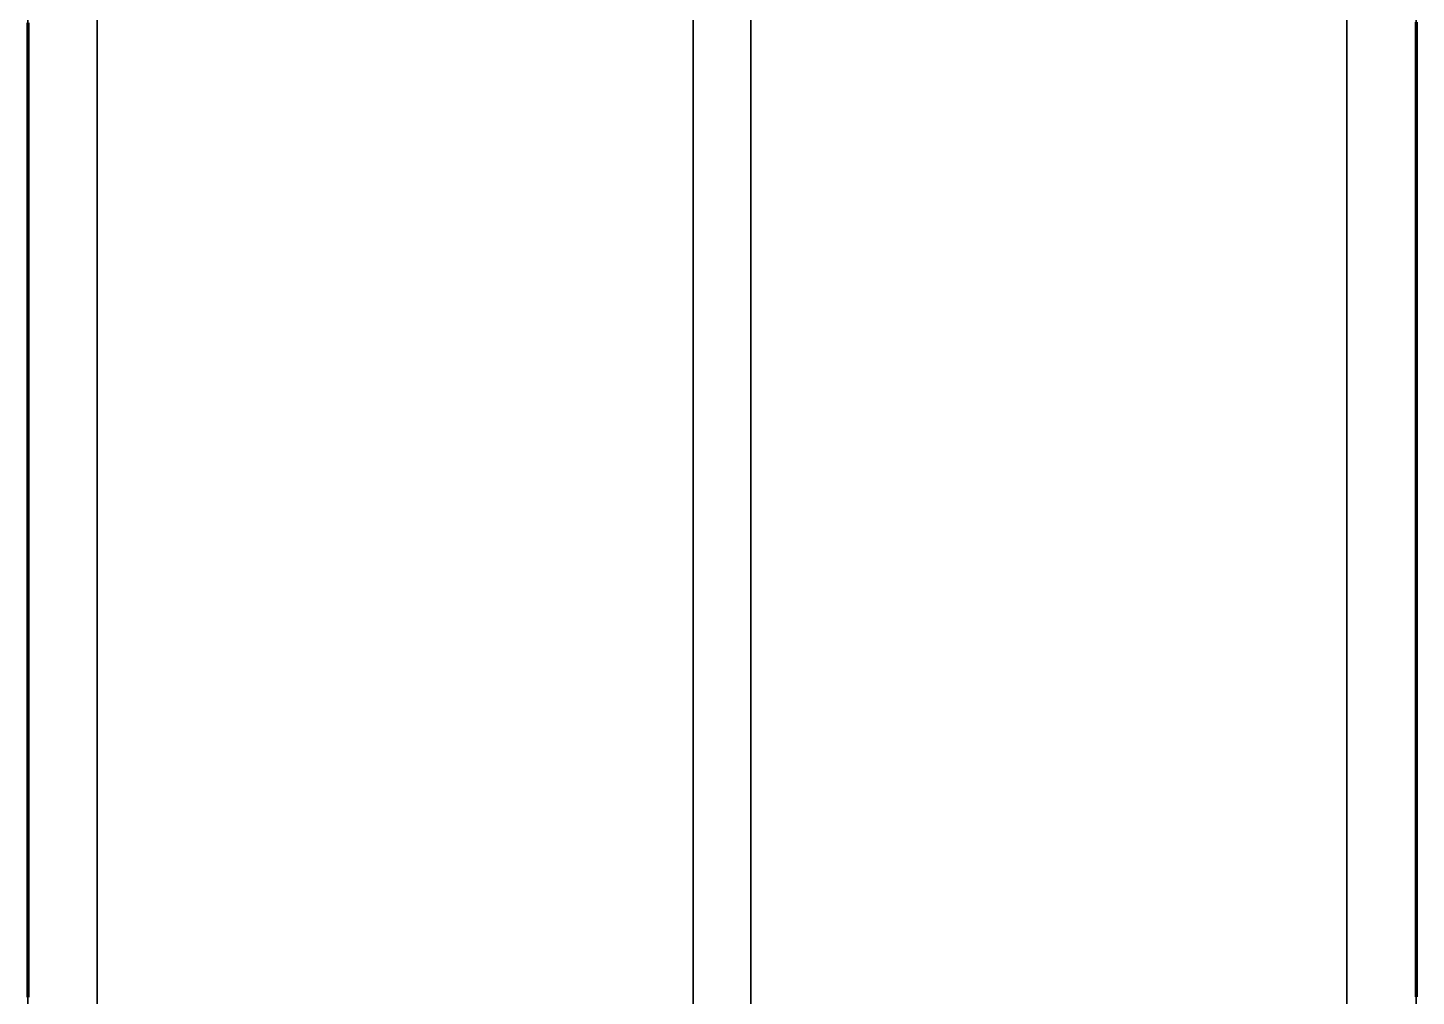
# Model space of a CAD drawing. Header units: millimetres. Extents: x 0 to 2382, y 0 to 420.
# Drawn here: x 181.6 to 187.6, y 128.52 to 132.7 of the extents above; entities that cross this region are included whole.
import ezdxf

# ---------------------------------------------------------------- set-up
doc = ezdxf.new("R2010")
doc.units = ezdxf.units.MM
doc.linetypes.add('IRAM-E-TRAZOS', pattern=[5, 4, -1])
doc.layers.add('01-VISIBLE', color=7, linetype='CONTINUOUS', lineweight=70)
doc.layers.add('02-OCULTA', color=4, linetype='IRAM-E-TRAZOS', lineweight=35)

msp = doc.modelspace()

# ---------------------------------------------------------------- linework, layer by layer
at = {"layer": '01-VISIBLE'}
for points in [[(181.6, 132.7226), (181.6, 132.6725), (181.6, 132.6223), (181.6, 132.5722), (181.6, 132.5221), (181.6, 132.472), (181.6, 132.4218), (181.6, 132.3717), (181.6, 132.3216), (181.6, 132.2714), (181.6, 132.2213), (181.6, 132.1712), (181.6, 132.121), (181.6, 132.0709), (181.6, 132.0208), (181.6, 131.9707), (181.6, 131.9205), (181.6, 131.8704), (181.6, 131.8203), (181.6, 131.7701), (181.6, 131.72), (181.6, 131.6699), (181.6, 131.6197), (181.6, 131.5696), (181.6, 131.5195), (181.6, 131.4694), (181.6, 131.4192), (181.6, 131.3691), (181.6, 131.319), (181.6, 131.2688), (181.6, 131.2187), (181.6, 131.1686), (181.6, 131.1184), (181.6, 131.0683), (181.6, 131.0182), (181.6, 130.9681), (181.6, 130.9179), (181.6, 130.8678), (181.6, 130.8177), (181.6, 130.7675), (181.6, 130.7174), (181.6, 130.6673), (181.6, 130.6171), (181.6, 130.567), (181.6, 130.5169), (181.6, 130.4668), (181.6, 130.4166), (181.6, 130.3665), (181.6, 130.3164), (181.6, 130.2662), (181.6, 130.2161), (181.6, 130.166), (181.6, 130.1158), (181.6, 130.0657), (181.6, 130.0156), (181.6, 129.9655), (181.6, 129.9153), (181.6, 129.8652), (181.6, 129.8151), (181.6, 129.7649), (181.6, 129.7148), (181.6, 129.6647), (181.6, 129.6145), (181.6, 129.5644), (181.6, 129.5143), (181.6, 129.4642), (181.6, 129.414), (181.6, 129.3639), (181.6, 129.3138), (181.6, 129.2636), (181.6, 129.2135), (181.6, 129.1634), (181.6, 129.1132), (181.6, 129.0631), (181.6, 129.013), (181.6, 128.9629), (181.6, 128.9127), (181.6, 128.8626), (181.6, 128.8125), (181.6, 128.7623), (181.6, 128.7122), (181.6, 128.6621), (181.6, 128.6119), (181.6, 128.5618), (181.6, 128.5117)], [(187.6, 132.7249), (187.6, 132.6748), (187.6, 132.6246), (187.6, 132.5745), (187.6, 132.5244), (187.6, 132.4742), (187.6, 132.4241), (187.6, 132.3739), (187.6, 132.3238), (187.6, 132.2736), (187.6, 132.2235), (187.6, 132.1734), (187.6, 132.1232), (187.6, 132.0731), (187.6, 132.0229), (187.6, 131.9728), (187.6, 131.9226), (187.6, 131.8725), (187.6, 131.8223), (187.6, 131.7722), (187.6, 131.7221), (187.6, 131.6719), (187.6, 131.6218), (187.6, 131.5716), (187.6, 131.5215), (187.6, 131.4713), (187.6, 131.4212), (187.6, 131.3711), (187.6, 131.3209), (187.6, 131.2708), (187.6, 131.2206), (187.6, 131.1705), (187.6, 131.1203), (187.6, 131.0702), (187.6, 131.0201), (187.6, 130.9699), (187.6, 130.9198), (187.6, 130.8696), (187.6, 130.8195), (187.6, 130.7693), (187.6, 130.7192), (187.6, 130.6691), (187.6, 130.6189), (187.6, 130.5688), (187.6, 130.5186), (187.6, 130.4685), (187.6, 130.4183), (187.6, 130.3682), (187.6, 130.3181), (187.6, 130.2679), (187.6, 130.2178), (187.6, 130.1676), (187.6, 130.1175), (187.6, 130.0673), (187.6, 130.0172), (187.6, 129.967), (187.6, 129.9169), (187.6, 129.8668), (187.6, 129.8166), (187.6, 129.7665), (187.6, 129.7163), (187.6, 129.6662), (187.6, 129.616), (187.6, 129.5659), (187.6, 129.5158), (187.6, 129.4656), (187.6, 129.4155), (187.6, 129.3653), (187.6, 129.3152), (187.6, 129.265), (187.6, 129.2149), (187.6, 129.1648), (187.6, 129.1146), (187.6, 129.0645), (187.6, 129.0143), (187.6, 128.9642), (187.6, 128.914), (187.6, 128.8639), (187.6, 128.8138), (187.6, 128.7636), (187.6, 128.7135), (187.6, 128.6633), (187.6, 128.6132), (187.6, 128.563), (187.6, 128.5129)]]:
    msp.add_lwpolyline(points, dxfattribs=at)
at = {"layer": '02-OCULTA'}
for points in [[(181.6, 128.473), (181.6, 128.536), (181.6, 128.599), (181.6, 128.662), (181.6, 128.725), (181.6, 128.788), (181.6, 128.851), (181.6, 128.914), (181.6, 128.977), (181.6, 129.04), (181.6, 129.103), (181.6, 129.166), (181.6, 129.229), (181.6, 129.292), (181.6, 129.355), (181.6, 129.418), (181.6, 129.481), (181.6, 129.544), (181.6, 129.607), (181.6, 129.67), (181.6, 129.733), (181.6, 129.796), (181.6, 129.859), (181.6, 129.922), (181.6, 129.985), (181.6, 130.048), (181.6, 130.111), (181.6, 130.174), (181.6, 130.237), (181.6, 130.3), (181.6, 130.363), (181.6, 130.426), (181.6, 130.489), (181.6, 130.552), (181.6, 130.615), (181.6, 130.678), (181.6, 130.741), (181.6, 130.804), (181.6, 130.867), (181.6, 130.93), (181.6, 130.993), (181.6, 131.056), (181.6, 131.119), (181.6, 131.182), (181.6, 131.245), (181.6, 131.308), (181.6, 131.371), (181.6, 131.434), (181.6, 131.497), (181.6, 131.56), (181.6, 131.623), (181.6, 131.686), (181.6, 131.749), (181.6, 131.812), (181.6, 131.875), (181.6, 131.938), (181.6, 132.001), (181.6, 132.064), (181.6, 132.127), (181.6, 132.19), (181.6, 132.253), (181.6, 132.316), (181.6, 132.379), (181.6, 132.442), (181.6, 132.505), (181.6, 132.568), (181.6, 132.631), (181.6, 132.694), (181.6, 132.757)], [(181.6, 128.4625), (181.6, 128.55), (181.6, 128.6375), (181.6, 128.725), (181.6, 128.8125), (181.6, 128.9), (181.6, 128.9875), (181.6, 129.075), (181.6, 129.1625), (181.6, 129.25), (181.6, 129.3375), (181.6, 129.425), (181.6, 129.5125), (181.6, 129.6), (181.6, 129.6875), (181.6, 129.775), (181.6, 129.8625), (181.6, 129.95), (181.6, 130.0375), (181.6, 130.125), (181.6, 130.2125), (181.6, 130.3), (181.6, 130.3875), (181.6, 130.475), (181.6, 130.5625), (181.6, 130.65), (181.6, 130.7375), (181.6, 130.825), (181.6, 130.9125), (181.6, 131), (181.6, 131.0875), (181.6, 131.175), (181.6, 131.2625), (181.6, 131.35), (181.6, 131.4375), (181.6, 131.525), (181.6, 131.6125), (181.6, 131.7), (181.6, 131.7875), (181.6, 131.875), (181.6, 131.9625), (181.6, 132.05), (181.6, 132.1375), (181.6, 132.225), (181.6, 132.3125), (181.6, 132.4), (181.6, 132.4875), (181.6, 132.575), (181.6, 132.6625), (181.6, 132.75)], [(181.6, 132.7347), (181.6, 132.6845), (181.6, 132.6343), (181.6, 132.5841), (181.6, 132.5339), (181.6, 132.4837), (181.6, 132.4335), (181.6, 132.3833), (181.6, 132.3331), (181.6, 132.2829), (181.6, 132.2327), (181.6, 132.1825), (181.6, 132.1323), (181.6, 132.0821), (181.6, 132.0319), (181.6, 131.9817), (181.6, 131.9315), (181.6, 131.8813), (181.6, 131.8311), (181.6, 131.7809), (181.6, 131.7307), (181.6, 131.6805), (181.6, 131.6303), (181.6, 131.5801), (181.6, 131.5299), (181.6, 131.4797), (181.6, 131.4295), (181.6, 131.3793), (181.6, 131.3291), (181.6, 131.2789), (181.6, 131.2287), (181.6, 131.1785), (181.6, 131.1283), (181.6, 131.0781), (181.6, 131.0279), (181.6, 130.9777), (181.6, 130.9275), (181.6, 130.8773), (181.6, 130.8271), (181.6, 130.7769), (181.6, 130.7267), (181.6, 130.6765), (181.6, 130.6263), (181.6, 130.5761), (181.6, 130.5259), (181.6, 130.4757), (181.6, 130.4255), (181.6, 130.3753), (181.6, 130.3251), (181.6, 130.2749), (181.6, 130.2247), (181.6, 130.1745), (181.6, 130.1243), (181.6, 130.0741), (181.6, 130.0239), (181.6, 129.9737), (181.6, 129.9235), (181.6, 129.8733), (181.6, 129.8231), (181.6, 129.7729), (181.6, 129.7227), (181.6, 129.6725), (181.6, 129.6223), (181.6, 129.5721), (181.6, 129.5219), (181.6, 129.4717), (181.6, 129.4215), (181.6, 129.3713), (181.6, 129.3211), (181.6, 129.2709), (181.6, 129.2207), (181.6, 129.1705), (181.6, 129.1203), (181.6, 129.0701), (181.6, 129.0199), (181.6, 128.9697), (181.6, 128.9195), (181.6, 128.8693), (181.6, 128.8191), (181.6, 128.7689), (181.6, 128.7187), (181.6, 128.6685), (181.6, 128.6183), (181.6, 128.5681), (181.6, 128.5179), (181.6, 128.4677)], [(181.9, 128.473), (181.9, 128.536), (181.9, 128.599), (181.9, 128.662), (181.9, 128.725), (181.9, 128.788), (181.9, 128.851), (181.9, 128.914), (181.9, 128.977), (181.9, 129.04), (181.9, 129.103), (181.9, 129.166), (181.9, 129.229), (181.9, 129.292), (181.9, 129.355), (181.9, 129.418), (181.9, 129.481), (181.9, 129.544), (181.9, 129.607), (181.9, 129.67), (181.9, 129.733), (181.9, 129.796), (181.9, 129.859), (181.9, 129.922), (181.9, 129.985), (181.9, 130.048), (181.9, 130.111), (181.9, 130.174), (181.9, 130.237), (181.9, 130.3), (181.9, 130.363), (181.9, 130.426), (181.9, 130.489), (181.9, 130.552), (181.9, 130.615), (181.9, 130.678), (181.9, 130.741), (181.9, 130.804), (181.9, 130.867), (181.9, 130.93), (181.9, 130.993), (181.9, 131.056), (181.9, 131.119), (181.9, 131.182), (181.9, 131.245), (181.9, 131.308), (181.9, 131.371), (181.9, 131.434), (181.9, 131.497), (181.9, 131.56), (181.9, 131.623), (181.9, 131.686), (181.9, 131.749), (181.9, 131.812), (181.9, 131.875), (181.9, 131.938), (181.9, 132.001), (181.9, 132.064), (181.9, 132.127), (181.9, 132.19), (181.9, 132.253), (181.9, 132.316), (181.9, 132.379), (181.9, 132.442), (181.9, 132.505), (181.9, 132.568), (181.9, 132.631), (181.9, 132.694), (181.9, 132.757)], [(181.9, 128.464), (181.9, 128.526), (181.9, 128.588), (181.9, 128.65), (181.9, 128.712), (181.9, 128.774), (181.9, 128.836), (181.9, 128.898), (181.9, 128.96), (181.9, 129.022), (181.9, 129.084), (181.9, 129.146), (181.9, 129.208), (181.9, 129.27), (181.9, 129.332), (181.9, 129.394), (181.9, 129.456), (181.9, 129.518), (181.9, 129.58), (181.9, 129.642), (181.9, 129.704), (181.9, 129.766), (181.9, 129.828), (181.9, 129.89), (181.9, 129.952), (181.9, 130.014), (181.9, 130.076), (181.9, 130.138), (181.9, 130.2), (181.9, 130.262), (181.9, 130.324), (181.9, 130.386), (181.9, 130.448), (181.9, 130.51), (181.9, 130.572), (181.9, 130.634), (181.9, 130.696), (181.9, 130.758), (181.9, 130.82), (181.9, 130.882), (181.9, 130.944), (181.9, 131.006), (181.9, 131.068), (181.9, 131.13), (181.9, 131.192), (181.9, 131.254), (181.9, 131.316), (181.9, 131.378), (181.9, 131.44), (181.9, 131.502), (181.9, 131.564), (181.9, 131.626), (181.9, 131.688), (181.9, 131.75), (181.9, 131.812), (181.9, 131.874), (181.9, 131.936), (181.9, 131.998), (181.9, 132.06), (181.9, 132.122), (181.9, 132.184), (181.9, 132.246), (181.9, 132.308), (181.9, 132.37), (181.9, 132.432), (181.9, 132.494), (181.9, 132.556), (181.9, 132.618), (181.9, 132.68), (181.9, 132.742)], [(181.9, 132.7352), (181.9, 132.685), (181.9, 132.6348), (181.9, 132.5846), (181.9, 132.5344), (181.9, 132.4842), (181.9, 132.434), (181.9, 132.3838), (181.9, 132.3336), (181.9, 132.2834), (181.9, 132.2332), (181.9, 132.183), (181.9, 132.1328), (181.9, 132.0826), (181.9, 132.0324), (181.9, 131.9822), (181.9, 131.932), (181.9, 131.8818), (181.9, 131.8316), (181.9, 131.7814), (181.9, 131.7312), (181.9, 131.681), (181.9, 131.6308), (181.9, 131.5806), (181.9, 131.5304), (181.9, 131.4802), (181.9, 131.43), (181.9, 131.3798), (181.9, 131.3296), (181.9, 131.2794), (181.9, 131.2291), (181.9, 131.1789), (181.9, 131.1287), (181.9, 131.0785), (181.9, 131.0283), (181.9, 130.9781), (181.9, 130.9279), (181.9, 130.8777), (181.9, 130.8275), (181.9, 130.7773), (181.9, 130.7271), (181.9, 130.6769), (181.9, 130.6267), (181.9, 130.5765), (181.9, 130.5263), (181.9, 130.4761), (181.9, 130.4259), (181.9, 130.3757), (181.9, 130.3255), (181.9, 130.2753), (181.9, 130.2251), (181.9, 130.1749), (181.9, 130.1247), (181.9, 130.0745), (181.9, 130.0243), (181.9, 129.9741), (181.9, 129.9239), (181.9, 129.8737), (181.9, 129.8235), (181.9, 129.7733), (181.9, 129.7231), (181.9, 129.6729), (181.9, 129.6227), (181.9, 129.5725), (181.9, 129.5223), (181.9, 129.4721), (181.9, 129.4219), (181.9, 129.3717), (181.9, 129.3215), (181.9, 129.2713), (181.9, 129.2211), (181.9, 129.1709), (181.9, 129.1206), (181.9, 129.0704), (181.9, 129.0202), (181.9, 128.97), (181.9, 128.9198), (181.9, 128.8696), (181.9, 128.8194), (181.9, 128.7692), (181.9, 128.719), (181.9, 128.6688), (181.9, 128.6186), (181.9, 128.5684), (181.9, 128.5182), (181.9, 128.468)], [(181.9, 132.7347), (181.9, 132.6845), (181.9, 132.6343), (181.9, 132.5841), (181.9, 132.5339), (181.9, 132.4837), (181.9, 132.4335), (181.9, 132.3833), (181.9, 132.3331), (181.9, 132.2829), (181.9, 132.2327), (181.9, 132.1825), (181.9, 132.1323), (181.9, 132.0821), (181.9, 132.0319), (181.9, 131.9817), (181.9, 131.9315), (181.9, 131.8813), (181.9, 131.8311), (181.9, 131.7809), (181.9, 131.7307), (181.9, 131.6805), (181.9, 131.6303), (181.9, 131.5801), (181.9, 131.5299), (181.9, 131.4797), (181.9, 131.4295), (181.9, 131.3793), (181.9, 131.3291), (181.9, 131.2789), (181.9, 131.2287), (181.9, 131.1785), (181.9, 131.1283), (181.9, 131.0781), (181.9, 131.0279), (181.9, 130.9777), (181.9, 130.9275), (181.9, 130.8773), (181.9, 130.8271), (181.9, 130.7769), (181.9, 130.7267), (181.9, 130.6765), (181.9, 130.6263), (181.9, 130.5761), (181.9, 130.5259), (181.9, 130.4757), (181.9, 130.4255), (181.9, 130.3753), (181.9, 130.3251), (181.9, 130.2749), (181.9, 130.2247), (181.9, 130.1745), (181.9, 130.1243), (181.9, 130.0741), (181.9, 130.0239), (181.9, 129.9737), (181.9, 129.9235), (181.9, 129.8733), (181.9, 129.8231), (181.9, 129.7729), (181.9, 129.7227), (181.9, 129.6725), (181.9, 129.6223), (181.9, 129.5721), (181.9, 129.5219), (181.9, 129.4717), (181.9, 129.4215), (181.9, 129.3713), (181.9, 129.3211), (181.9, 129.2709), (181.9, 129.2207), (181.9, 129.1705), (181.9, 129.1203), (181.9, 129.0701), (181.9, 129.0199), (181.9, 128.9697), (181.9, 128.9195), (181.9, 128.8693), (181.9, 128.8191), (181.9, 128.7689), (181.9, 128.7187), (181.9, 128.6685), (181.9, 128.6183), (181.9, 128.5681), (181.9, 128.5179), (181.9, 128.4677)], [(184.475, 128.464), (184.475, 128.526), (184.475, 128.588), (184.475, 128.65), (184.475, 128.712), (184.475, 128.774), (184.475, 128.836), (184.475, 128.898), (184.475, 128.96), (184.475, 129.022), (184.475, 129.084), (184.475, 129.146), (184.475, 129.208), (184.475, 129.27), (184.475, 129.332), (184.475, 129.394), (184.475, 129.456), (184.475, 129.518), (184.475, 129.58), (184.475, 129.642), (184.475, 129.704), (184.475, 129.766), (184.475, 129.828), (184.475, 129.89), (184.475, 129.952), (184.475, 130.014), (184.475, 130.076), (184.475, 130.138), (184.475, 130.2), (184.475, 130.262), (184.475, 130.324), (184.475, 130.386), (184.475, 130.448), (184.475, 130.51), (184.475, 130.572), (184.475, 130.634), (184.475, 130.696), (184.475, 130.758), (184.475, 130.82), (184.475, 130.882), (184.475, 130.944), (184.475, 131.006), (184.475, 131.068), (184.475, 131.13), (184.475, 131.192), (184.475, 131.254), (184.475, 131.316), (184.475, 131.378), (184.475, 131.44), (184.475, 131.502), (184.475, 131.564), (184.475, 131.626), (184.475, 131.688), (184.475, 131.75), (184.475, 131.812), (184.475, 131.874), (184.475, 131.936), (184.475, 131.998), (184.475, 132.06), (184.475, 132.122), (184.475, 132.184), (184.475, 132.246), (184.475, 132.308), (184.475, 132.37), (184.475, 132.432), (184.475, 132.494), (184.475, 132.556), (184.475, 132.618), (184.475, 132.68), (184.475, 132.742)], [(184.475, 132.7352), (184.475, 132.685), (184.475, 132.6348), (184.475, 132.5846), (184.475, 132.5344), (184.475, 132.4842), (184.475, 132.434), (184.475, 132.3838), (184.475, 132.3336), (184.475, 132.2834), (184.475, 132.2332), (184.475, 132.183), (184.475, 132.1328), (184.475, 132.0826), (184.475, 132.0324), (184.475, 131.9822), (184.475, 131.932), (184.475, 131.8818), (184.475, 131.8316), (184.475, 131.7814), (184.475, 131.7312), (184.475, 131.681), (184.475, 131.6308), (184.475, 131.5806), (184.475, 131.5304), (184.475, 131.4802), (184.475, 131.43), (184.475, 131.3798), (184.475, 131.3296), (184.475, 131.2794), (184.475, 131.2291), (184.475, 131.1789), (184.475, 131.1287), (184.475, 131.0785), (184.475, 131.0283), (184.475, 130.9781), (184.475, 130.9279), (184.475, 130.8777), (184.475, 130.8275), (184.475, 130.7773), (184.475, 130.7271), (184.475, 130.6769), (184.475, 130.6267), (184.475, 130.5765), (184.475, 130.5263), (184.475, 130.4761), (184.475, 130.4259), (184.475, 130.3757), (184.475, 130.3255), (184.475, 130.2753), (184.475, 130.2251), (184.475, 130.1749), (184.475, 130.1247), (184.475, 130.0745), (184.475, 130.0243), (184.475, 129.9741), (184.475, 129.9239), (184.475, 129.8737), (184.475, 129.8235), (184.475, 129.7733), (184.475, 129.7231), (184.475, 129.6729), (184.475, 129.6227), (184.475, 129.5725), (184.475, 129.5223), (184.475, 129.4721), (184.475, 129.4219), (184.475, 129.3717), (184.475, 129.3215), (184.475, 129.2713), (184.475, 129.2211), (184.475, 129.1709), (184.475, 129.1206), (184.475, 129.0704), (184.475, 129.0202), (184.475, 128.97), (184.475, 128.9198), (184.475, 128.8696), (184.475, 128.8194), (184.475, 128.7692), (184.475, 128.719), (184.475, 128.6688), (184.475, 128.6186), (184.475, 128.5684), (184.475, 128.5182), (184.475, 128.468)], [(184.725, 128.464), (184.725, 128.526), (184.725, 128.588), (184.725, 128.65), (184.725, 128.712), (184.725, 128.774), (184.725, 128.836), (184.725, 128.898), (184.725, 128.96), (184.725, 129.022), (184.725, 129.084), (184.725, 129.146), (184.725, 129.208), (184.725, 129.27), (184.725, 129.332), (184.725, 129.394), (184.725, 129.456), (184.725, 129.518), (184.725, 129.58), (184.725, 129.642), (184.725, 129.704), (184.725, 129.766), (184.725, 129.828), (184.725, 129.89), (184.725, 129.952), (184.725, 130.014), (184.725, 130.076), (184.725, 130.138), (184.725, 130.2), (184.725, 130.262), (184.725, 130.324), (184.725, 130.386), (184.725, 130.448), (184.725, 130.51), (184.725, 130.572), (184.725, 130.634), (184.725, 130.696), (184.725, 130.758), (184.725, 130.82), (184.725, 130.882), (184.725, 130.944), (184.725, 131.006), (184.725, 131.068), (184.725, 131.13), (184.725, 131.192), (184.725, 131.254), (184.725, 131.316), (184.725, 131.378), (184.725, 131.44), (184.725, 131.502), (184.725, 131.564), (184.725, 131.626), (184.725, 131.688), (184.725, 131.75), (184.725, 131.812), (184.725, 131.874), (184.725, 131.936), (184.725, 131.998), (184.725, 132.06), (184.725, 132.122), (184.725, 132.184), (184.725, 132.246), (184.725, 132.308), (184.725, 132.37), (184.725, 132.432), (184.725, 132.494), (184.725, 132.556), (184.725, 132.618), (184.725, 132.68), (184.725, 132.742)], [(184.725, 132.7352), (184.725, 132.685), (184.725, 132.6348), (184.725, 132.5846), (184.725, 132.5344), (184.725, 132.4842), (184.725, 132.434), (184.725, 132.3838), (184.725, 132.3336), (184.725, 132.2834), (184.725, 132.2332), (184.725, 132.183), (184.725, 132.1328), (184.725, 132.0826), (184.725, 132.0324), (184.725, 131.9822), (184.725, 131.932), (184.725, 131.8818), (184.725, 131.8316), (184.725, 131.7814), (184.725, 131.7312), (184.725, 131.681), (184.725, 131.6308), (184.725, 131.5806), (184.725, 131.5304), (184.725, 131.4802), (184.725, 131.43), (184.725, 131.3798), (184.725, 131.3296), (184.725, 131.2794), (184.725, 131.2291), (184.725, 131.1789), (184.725, 131.1287), (184.725, 131.0785), (184.725, 131.0283), (184.725, 130.9781), (184.725, 130.9279), (184.725, 130.8777), (184.725, 130.8275), (184.725, 130.7773), (184.725, 130.7271), (184.725, 130.6769), (184.725, 130.6267), (184.725, 130.5765), (184.725, 130.5263), (184.725, 130.4761), (184.725, 130.4259), (184.725, 130.3757), (184.725, 130.3255), (184.725, 130.2753), (184.725, 130.2251), (184.725, 130.1749), (184.725, 130.1247), (184.725, 130.0745), (184.725, 130.0243), (184.725, 129.9741), (184.725, 129.9239), (184.725, 129.8737), (184.725, 129.8235), (184.725, 129.7733), (184.725, 129.7231), (184.725, 129.6729), (184.725, 129.6227), (184.725, 129.5725), (184.725, 129.5223), (184.725, 129.4721), (184.725, 129.4219), (184.725, 129.3717), (184.725, 129.3215), (184.725, 129.2713), (184.725, 129.2211), (184.725, 129.1709), (184.725, 129.1206), (184.725, 129.0704), (184.725, 129.0202), (184.725, 128.97), (184.725, 128.9198), (184.725, 128.8696), (184.725, 128.8194), (184.725, 128.7692), (184.725, 128.719), (184.725, 128.6688), (184.725, 128.6186), (184.725, 128.5684), (184.725, 128.5182), (184.725, 128.468)], [(187.3, 128.473), (187.3, 128.536), (187.3, 128.599), (187.3, 128.662), (187.3, 128.725), (187.3, 128.788), (187.3, 128.851), (187.3, 128.914), (187.3, 128.977), (187.3, 129.04), (187.3, 129.103), (187.3, 129.166), (187.3, 129.229), (187.3, 129.292), (187.3, 129.355), (187.3, 129.418), (187.3, 129.481), (187.3, 129.544), (187.3, 129.607), (187.3, 129.67), (187.3, 129.733), (187.3, 129.796), (187.3, 129.859), (187.3, 129.922), (187.3, 129.985), (187.3, 130.048), (187.3, 130.111), (187.3, 130.174), (187.3, 130.237), (187.3, 130.3), (187.3, 130.363), (187.3, 130.426), (187.3, 130.489), (187.3, 130.552), (187.3, 130.615), (187.3, 130.678), (187.3, 130.741), (187.3, 130.804), (187.3, 130.867), (187.3, 130.93), (187.3, 130.993), (187.3, 131.056), (187.3, 131.119), (187.3, 131.182), (187.3, 131.245), (187.3, 131.308), (187.3, 131.371), (187.3, 131.434), (187.3, 131.497), (187.3, 131.56), (187.3, 131.623), (187.3, 131.686), (187.3, 131.749), (187.3, 131.812), (187.3, 131.875), (187.3, 131.938), (187.3, 132.001), (187.3, 132.064), (187.3, 132.127), (187.3, 132.19), (187.3, 132.253), (187.3, 132.316), (187.3, 132.379), (187.3, 132.442), (187.3, 132.505), (187.3, 132.568), (187.3, 132.631), (187.3, 132.694), (187.3, 132.757)], [(187.3, 128.464), (187.3, 128.526), (187.3, 128.588), (187.3, 128.65), (187.3, 128.712), (187.3, 128.774), (187.3, 128.836), (187.3, 128.898), (187.3, 128.96), (187.3, 129.022), (187.3, 129.084), (187.3, 129.146), (187.3, 129.208), (187.3, 129.27), (187.3, 129.332), (187.3, 129.394), (187.3, 129.456), (187.3, 129.518), (187.3, 129.58), (187.3, 129.642), (187.3, 129.704), (187.3, 129.766), (187.3, 129.828), (187.3, 129.89), (187.3, 129.952), (187.3, 130.014), (187.3, 130.076), (187.3, 130.138), (187.3, 130.2), (187.3, 130.262), (187.3, 130.324), (187.3, 130.386), (187.3, 130.448), (187.3, 130.51), (187.3, 130.572), (187.3, 130.634), (187.3, 130.696), (187.3, 130.758), (187.3, 130.82), (187.3, 130.882), (187.3, 130.944), (187.3, 131.006), (187.3, 131.068), (187.3, 131.13), (187.3, 131.192), (187.3, 131.254), (187.3, 131.316), (187.3, 131.378), (187.3, 131.44), (187.3, 131.502), (187.3, 131.564), (187.3, 131.626), (187.3, 131.688), (187.3, 131.75), (187.3, 131.812), (187.3, 131.874), (187.3, 131.936), (187.3, 131.998), (187.3, 132.06), (187.3, 132.122), (187.3, 132.184), (187.3, 132.246), (187.3, 132.308), (187.3, 132.37), (187.3, 132.432), (187.3, 132.494), (187.3, 132.556), (187.3, 132.618), (187.3, 132.68), (187.3, 132.742)], [(187.3, 132.7352), (187.3, 132.685), (187.3, 132.6348), (187.3, 132.5846), (187.3, 132.5344), (187.3, 132.4842), (187.3, 132.434), (187.3, 132.3838), (187.3, 132.3336), (187.3, 132.2834), (187.3, 132.2332), (187.3, 132.183), (187.3, 132.1328), (187.3, 132.0826), (187.3, 132.0324), (187.3, 131.9822), (187.3, 131.932), (187.3, 131.8818), (187.3, 131.8316), (187.3, 131.7814), (187.3, 131.7312), (187.3, 131.681), (187.3, 131.6308), (187.3, 131.5806), (187.3, 131.5304), (187.3, 131.4802), (187.3, 131.43), (187.3, 131.3798), (187.3, 131.3296), (187.3, 131.2794), (187.3, 131.2291), (187.3, 131.1789), (187.3, 131.1287), (187.3, 131.0785), (187.3, 131.0283), (187.3, 130.9781), (187.3, 130.9279), (187.3, 130.8777), (187.3, 130.8275), (187.3, 130.7773), (187.3, 130.7271), (187.3, 130.6769), (187.3, 130.6267), (187.3, 130.5765), (187.3, 130.5263), (187.3, 130.4761), (187.3, 130.4259), (187.3, 130.3757), (187.3, 130.3255), (187.3, 130.2753), (187.3, 130.2251), (187.3, 130.1749), (187.3, 130.1247), (187.3, 130.0745), (187.3, 130.0243), (187.3, 129.9741), (187.3, 129.9239), (187.3, 129.8737), (187.3, 129.8235), (187.3, 129.7733), (187.3, 129.7231), (187.3, 129.6729), (187.3, 129.6227), (187.3, 129.5725), (187.3, 129.5223), (187.3, 129.4721), (187.3, 129.4219), (187.3, 129.3717), (187.3, 129.3215), (187.3, 129.2713), (187.3, 129.2211), (187.3, 129.1709), (187.3, 129.1206), (187.3, 129.0704), (187.3, 129.0202), (187.3, 128.97), (187.3, 128.9198), (187.3, 128.8696), (187.3, 128.8194), (187.3, 128.7692), (187.3, 128.719), (187.3, 128.6688), (187.3, 128.6186), (187.3, 128.5684), (187.3, 128.5182), (187.3, 128.468)], [(187.3, 132.7347), (187.3, 132.6845), (187.3, 132.6343), (187.3, 132.5841), (187.3, 132.5339), (187.3, 132.4837), (187.3, 132.4335), (187.3, 132.3833), (187.3, 132.3331), (187.3, 132.2829), (187.3, 132.2327), (187.3, 132.1825), (187.3, 132.1323), (187.3, 132.0821), (187.3, 132.0319), (187.3, 131.9817), (187.3, 131.9315), (187.3, 131.8813), (187.3, 131.8311), (187.3, 131.7809), (187.3, 131.7307), (187.3, 131.6805), (187.3, 131.6303), (187.3, 131.5801), (187.3, 131.5299), (187.3, 131.4797), (187.3, 131.4295), (187.3, 131.3793), (187.3, 131.3291), (187.3, 131.2789), (187.3, 131.2287), (187.3, 131.1785), (187.3, 131.1283), (187.3, 131.0781), (187.3, 131.0279), (187.3, 130.9777), (187.3, 130.9275), (187.3, 130.8773), (187.3, 130.8271), (187.3, 130.7769), (187.3, 130.7267), (187.3, 130.6765), (187.3, 130.6263), (187.3, 130.5761), (187.3, 130.5259), (187.3, 130.4757), (187.3, 130.4255), (187.3, 130.3753), (187.3, 130.3251), (187.3, 130.2749), (187.3, 130.2247), (187.3, 130.1745), (187.3, 130.1243), (187.3, 130.0741), (187.3, 130.0239), (187.3, 129.9737), (187.3, 129.9235), (187.3, 129.8733), (187.3, 129.8231), (187.3, 129.7729), (187.3, 129.7227), (187.3, 129.6725), (187.3, 129.6223), (187.3, 129.5721), (187.3, 129.5219), (187.3, 129.4717), (187.3, 129.4215), (187.3, 129.3713), (187.3, 129.3211), (187.3, 129.2709), (187.3, 129.2207), (187.3, 129.1705), (187.3, 129.1203), (187.3, 129.0701), (187.3, 129.0199), (187.3, 128.9697), (187.3, 128.9195), (187.3, 128.8693), (187.3, 128.8191), (187.3, 128.7689), (187.3, 128.7187), (187.3, 128.6685), (187.3, 128.6183), (187.3, 128.5681), (187.3, 128.5179), (187.3, 128.4677)], [(187.6, 128.473), (187.6, 128.536), (187.6, 128.599), (187.6, 128.662), (187.6, 128.725), (187.6, 128.788), (187.6, 128.851), (187.6, 128.914), (187.6, 128.977), (187.6, 129.04), (187.6, 129.103), (187.6, 129.166), (187.6, 129.229), (187.6, 129.292), (187.6, 129.355), (187.6, 129.418), (187.6, 129.481), (187.6, 129.544), (187.6, 129.607), (187.6, 129.67), (187.6, 129.733), (187.6, 129.796), (187.6, 129.859), (187.6, 129.922), (187.6, 129.985), (187.6, 130.048), (187.6, 130.111), (187.6, 130.174), (187.6, 130.237), (187.6, 130.3), (187.6, 130.363), (187.6, 130.426), (187.6, 130.489), (187.6, 130.552), (187.6, 130.615), (187.6, 130.678), (187.6, 130.741), (187.6, 130.804), (187.6, 130.867), (187.6, 130.93), (187.6, 130.993), (187.6, 131.056), (187.6, 131.119), (187.6, 131.182), (187.6, 131.245), (187.6, 131.308), (187.6, 131.371), (187.6, 131.434), (187.6, 131.497), (187.6, 131.56), (187.6, 131.623), (187.6, 131.686), (187.6, 131.749), (187.6, 131.812), (187.6, 131.875), (187.6, 131.938), (187.6, 132.001), (187.6, 132.064), (187.6, 132.127), (187.6, 132.19), (187.6, 132.253), (187.6, 132.316), (187.6, 132.379), (187.6, 132.442), (187.6, 132.505), (187.6, 132.568), (187.6, 132.631), (187.6, 132.694), (187.6, 132.757)], [(187.6, 128.4625), (187.6, 128.55), (187.6, 128.6375), (187.6, 128.725), (187.6, 128.8125), (187.6, 128.9), (187.6, 128.9875), (187.6, 129.075), (187.6, 129.1625), (187.6, 129.25), (187.6, 129.3375), (187.6, 129.425), (187.6, 129.5125), (187.6, 129.6), (187.6, 129.6875), (187.6, 129.775), (187.6, 129.8625), (187.6, 129.95), (187.6, 130.0375), (187.6, 130.125), (187.6, 130.2125), (187.6, 130.3), (187.6, 130.3875), (187.6, 130.475), (187.6, 130.5625), (187.6, 130.65), (187.6, 130.7375), (187.6, 130.825), (187.6, 130.9125), (187.6, 131), (187.6, 131.0875), (187.6, 131.175), (187.6, 131.2625), (187.6, 131.35), (187.6, 131.4375), (187.6, 131.525), (187.6, 131.6125), (187.6, 131.7), (187.6, 131.7875), (187.6, 131.875), (187.6, 131.9625), (187.6, 132.05), (187.6, 132.1375), (187.6, 132.225), (187.6, 132.3125), (187.6, 132.4), (187.6, 132.4875), (187.6, 132.575), (187.6, 132.6625), (187.6, 132.75)], [(187.6, 132.7347), (187.6, 132.6845), (187.6, 132.6343), (187.6, 132.5841), (187.6, 132.5339), (187.6, 132.4837), (187.6, 132.4335), (187.6, 132.3833), (187.6, 132.3331), (187.6, 132.2829), (187.6, 132.2327), (187.6, 132.1825), (187.6, 132.1323), (187.6, 132.0821), (187.6, 132.0319), (187.6, 131.9817), (187.6, 131.9315), (187.6, 131.8813), (187.6, 131.8311), (187.6, 131.7809), (187.6, 131.7307), (187.6, 131.6805), (187.6, 131.6303), (187.6, 131.5801), (187.6, 131.5299), (187.6, 131.4797), (187.6, 131.4295), (187.6, 131.3793), (187.6, 131.3291), (187.6, 131.2789), (187.6, 131.2287), (187.6, 131.1785), (187.6, 131.1283), (187.6, 131.0781), (187.6, 131.0279), (187.6, 130.9777), (187.6, 130.9275), (187.6, 130.8773), (187.6, 130.8271), (187.6, 130.7769), (187.6, 130.7267), (187.6, 130.6765), (187.6, 130.6263), (187.6, 130.5761), (187.6, 130.5259), (187.6, 130.4757), (187.6, 130.4255), (187.6, 130.3753), (187.6, 130.3251), (187.6, 130.2749), (187.6, 130.2247), (187.6, 130.1745), (187.6, 130.1243), (187.6, 130.0741), (187.6, 130.0239), (187.6, 129.9737), (187.6, 129.9235), (187.6, 129.8733), (187.6, 129.8231), (187.6, 129.7729), (187.6, 129.7227), (187.6, 129.6725), (187.6, 129.6223), (187.6, 129.5721), (187.6, 129.5219), (187.6, 129.4717), (187.6, 129.4215), (187.6, 129.3713), (187.6, 129.3211), (187.6, 129.2709), (187.6, 129.2207), (187.6, 129.1705), (187.6, 129.1203), (187.6, 129.0701), (187.6, 129.0199), (187.6, 128.9697), (187.6, 128.9195), (187.6, 128.8693), (187.6, 128.8191), (187.6, 128.7689), (187.6, 128.7187), (187.6, 128.6685), (187.6, 128.6183), (187.6, 128.5681), (187.6, 128.5179), (187.6, 128.4677)]]:
    msp.add_lwpolyline(points, dxfattribs=at)

doc.saveas('drawing.dxf')
